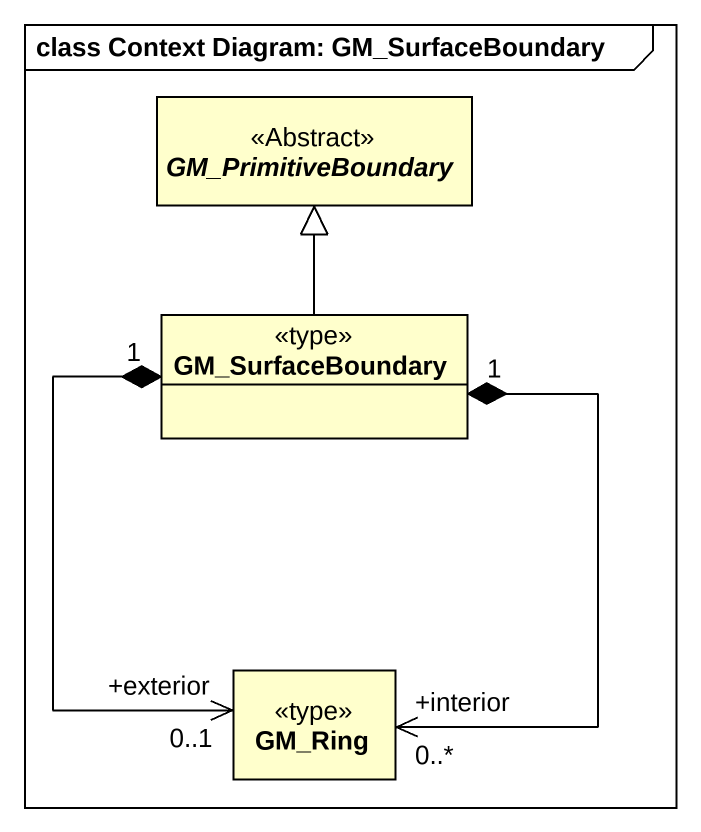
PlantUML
@startuml
mainframe class Context Diagram: GM_SurfaceBoundary
hide circle
hide empty members
abstract class GM_PrimitiveBoundary <<Abstract>>
class GM_SurfaceBoundary <<type>>
class GM_Ring <<type>>
GM_SurfaceBoundary -up-|> GM_PrimitiveBoundary
GM_SurfaceBoundary "1" *--> "+interior\n0..*" GM_Ring
GM_SurfaceBoundary "1" *--> "+exterior\n0..1" GM_Ring
@enduml
